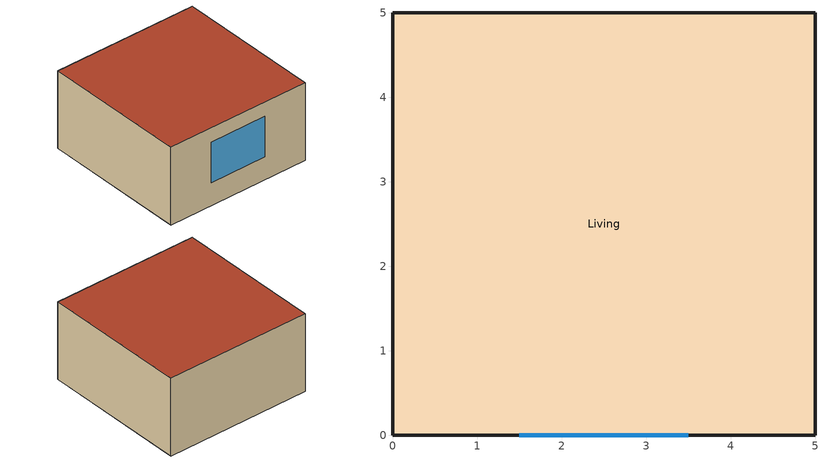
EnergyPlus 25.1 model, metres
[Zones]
Living
 floor ground (Slab): 5,5 5,0 0,0 0,5 z0
 wall outside (WallRoof): 0,5 5,5 5,0 0,0 0,5 z0:2.7
 window (Window): 3.5,0 1.5,0 z0.8:2.2
 roof outside (WallRoof): 0,0 0,5 5,5 5,0 z2.7
[Building]
Box: North axis=0
[Site:Location]
Chicago: Latitude=41.78; Longitude=-87.75; Time zone=-6; Elevation=182
[Material] Thermal absorptance=0.9
Name | Roughness | Thickness | Conductivity | Density | Specific heat | Solar absorptance | Visible absorptance
Insulation | Rough | 0.1 | 0.04 | 40 | 1200 | 0.6 | 0.6
Concrete | MediumRough | 0.15 | 1.4 | 2200 | 900 | 0.7 | 0.7
[WindowMaterial:SimpleGlazingSystem]
DoubleClear: U factor=2.2; Solar heat gain coefficient=0.4; Visible transmittance=0.6
[Construction]
WallRoof: Insulation
Slab: Concrete
Window: DoubleClear
[Zone]
Living: Type=1; Multiplier=1; Ceiling height=2.7; Volume=135; Floor area=50
[People]
Residents: Zone or zonelist or space or spacelist=Living; Number of people schedule=Occupancy; Number of people calculation method=People; Number of people=2; Fraction radiant=0.3; Sensible heat fraction=0.6
[Lights]
Lights: Zone or zonelist or space or spacelist=Living; Schedule=Always On; Design level calculation method=LightingLevel; Lighting level=200; Return air fraction=0; Fraction radiant=0.4; Fraction visible=0.2
[ZoneInfiltration:DesignFlowRate]
Infil: Zone or zonelist or space or spacelist=Living; Schedule=Always On; Design flow rate calculation method=AirChanges/Hour; Air changes per hour=0.4
[ZoneControl:Thermostat]
Living Thermostat: Zone or zonelist=Living; Control type schedule=Always On; Control 1=Living Setpoints
[ThermostatSetpoint:DualSetpoint]
Living Setpoints: Heating setpoint temperature schedule=Heat Setpoint; Cooling setpoint temperature schedule=Cool Setpoint
[ZoneHVAC:IdealLoadsAirSystem]
Living Ideal: Availability schedule=Always On; Maximum heating supply air temperature=50; Minimum cooling supply air temperature=13; Maximum heating supply air humidity ratio=0.015; Minimum cooling supply air humidity ratio=0.008; Heating limit=NoLimit
[Zone equipment]
Living: Living Ideal
[Schedule:Constant]
Name | Hourly value
Always On | 1
Heat Setpoint | 21
Cool Setpoint | 24
[Schedule:Compact]
Occupancy: Through: 12/31, For: AllDays, Until: 24:00, 1
